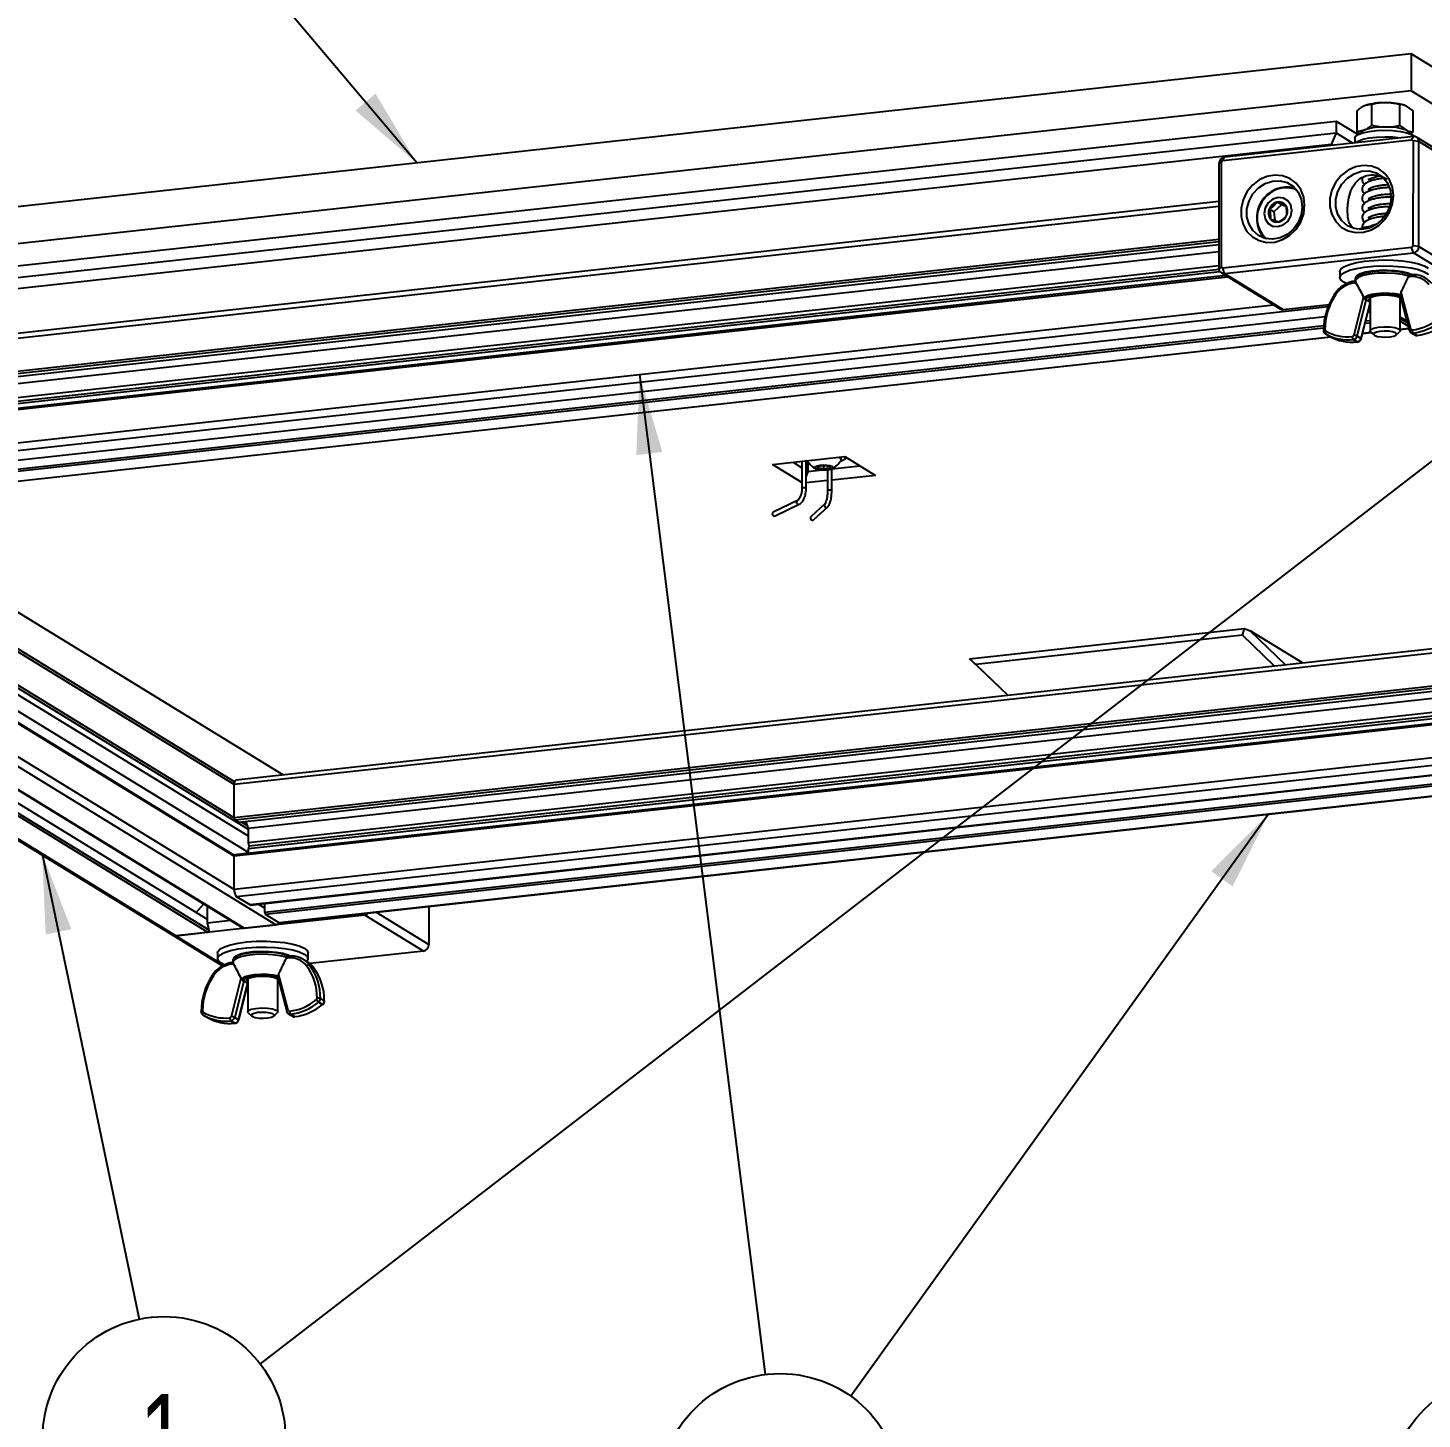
# Model space of a CAD drawing. Header units: millimetres. Extents: x 0 to 279, y -9 to 216.
# Drawn here: x 46.6 to 104.4, y 104.6 to 162.2 of the extents above; entities that cross this region are included whole.
import ezdxf

# ---------------------------------------------------------------- set-up
doc = ezdxf.new("R2010")
doc.units = ezdxf.units.MM
doc.layers.add('TITLE_BLOCK_BORDER', color=7, linetype='Continuous')
doc.styles.add('SLDTEXTSTYLE1', font='TXT', dxfattribs={"width": 0.75})
doc.dimstyles.new('SLDDIMSTYLE0', dxfattribs={"dimtxt": 0.18, "dimasz": 3.302, "dimexe": 0, "dimexo": 0.0625, "dimgap": 0, "dimtad": 0, "dimtih": 1, "dimtoh": 1, "dimdec": 0, "dimrnd": 1e-09, "dimzin": 0, "dimdsep": 46, "dimtxsty": 'Standard', "dimsah": 1, "dimcen": 0.09, "dimadec": 0, "dimazin": 0, "dimtfac": 3.302, "dimtdec": 0, "dimtofl": 0, "dimtmove": 0, "dimatfit": 3, "dimfxl": 1, "dimfrac": 2, "dimtolj": 1, "dimtzin": 0, "dimarcsym": 0})

# ---------------------------------------------------------------- blocks, each defined once
blk = doc.blocks.new('SW_NOTE_68')
at = {"layer": 'TITLE_BLOCK_BORDER', "color": 0}
blk.add_circle((-0.138, -5.029), 5.031, dxfattribs=at)
at = {"layer": 'TITLE_BLOCK_BORDER', "color": 0, "insert": (-0.173, -3.205), "char_height": 3.5, "attachment_point": 2, "style": 'SLDTEXTSTYLE1'}
blk.add_mtext('5', dxfattribs=at)
blk = doc.blocks.new('SW_NOTE_71')
at = {"layer": 'TITLE_BLOCK_BORDER', "color": 0}
blk.add_circle((0.627, -4.991), 5.031, dxfattribs=at)
at = {"layer": 'TITLE_BLOCK_BORDER', "color": 0, "insert": (0.592, -3.168), "char_height": 3.5, "attachment_point": 2, "style": 'SLDTEXTSTYLE1'}
blk.add_mtext('2', dxfattribs=at)
blk = doc.blocks.new('SW_NOTE_72')
at = {"layer": 'TITLE_BLOCK_BORDER', "color": 0}
blk.add_circle((1.027, -4.925), 5.031, dxfattribs=at)
at = {"layer": 'TITLE_BLOCK_BORDER', "color": 0, "insert": (0.992, -3.101), "char_height": 3.5, "attachment_point": 2, "style": 'SLDTEXTSTYLE1'}
blk.add_mtext('1', dxfattribs=at)

msp = doc.modelspace()

# ---------------------------------------------------------------- linework, layer by layer
at = {"color": 7, "linetype": 'Continuous', "lineweight": 25}
for p, q in [((103.93, 161.16), (21.522, 152.109)), ((103.93, 161.16), (103.929, 159.627)), ((113.95, 155.015), (103.93, 161.16)), ((103.929, 159.627), (21.521, 150.576)), ((113.949, 153.482), (103.929, 159.627)), ((102.305, 159.065), (102.003, 159.007)), ((102.305, 158.199), (102.305, 159.065)), ((103.459, 158.19), (103.46, 159.057)), ((104.01, 158.793), (103.735, 158.994)), ((27.163, 150.278), (100.824, 158.369)), ((100.824, 158.369), (100.823, 157.886)), ((100.824, 158.369), (101.737, 157.809)), ((101.701, 157.943), (101.701, 158.81)), ((104.009, 157.926), (104.01, 158.793)), ((27.163, 149.795), (100.823, 157.886)), ((100.823, 157.886), (100.624, 157.397)), ((100.823, 157.886), (101.519, 157.46)), ((101.701, 157.943), (102.003, 158.001)), ((101.806, 157.854), (101.701, 157.943)), ((103.459, 158.19), (103.734, 157.989)), ((104.009, 157.926), (103.883, 157.843)), ((100.624, 157.397), (27.654, 149.382)), ((96.125, 156.739), (103.951, 157.599)), ((104.024, 157.735), (96.198, 156.875)), ((100.673, 157.367), (100.624, 157.397)), ((101.605, 157.664), (101.605, 157.469)), ((103.951, 157.599), (104.024, 157.735)), ((104.009, 157.545), (104.008, 153.199)), ((104.254, 157.519), (104.009, 157.545)), ((106.588, 156.214), (104.155, 157.707)), ((104.253, 153.173), (104.254, 157.519)), ((106.688, 156.026), (104.254, 157.519)), ((95.968, 156.609), (95.967, 152.263)), ((96.067, 156.672), (95.968, 156.609)), ((96.066, 152.327), (96.067, 156.672)), ((96.125, 156.739), (96.198, 156.875)), ((99.192, 155.511), (99.067, 155.563)), ((102.229, 155.587), (102.229, 155.485)), ((102.23, 155.982), (102.23, 155.876)), ((95.967, 155.03), (31.799, 147.982)), ((98.553, 154.893), (98.236, 154.605)), ((98.553, 154.893), (98.365, 155.008)), ((98.748, 154.829), (98.553, 154.893)), ((102.229, 155.193), (102.229, 155.088)), ((98.236, 154.605), (98.048, 154.721)), ((98.236, 154.605), (98.279, 154.245)), ((102.229, 154.799), (102.229, 154.696)), ((102.229, 154.405), (102.229, 154.3)), ((31.866, 146.219), (95.967, 153.259)), ((103.95, 153.133), (96.124, 152.273)), ((104.023, 152.907), (103.95, 153.133)), ((104.253, 153.173), (104.008, 153.199)), ((104.253, 153.173), (106.687, 151.681)), ((31.866, 145.922), (95.967, 152.963)), ((96.197, 152.047), (104.023, 152.907)), ((106.457, 151.414), (104.023, 152.907)), ((31.866, 145.338), (95.967, 152.378)), ((31.866, 145.191), (95.969, 152.232)), ((31.866, 145.087), (96.006, 152.132)), ((96.247, 151.964), (31.866, 144.893)), ((96.066, 152.327), (95.967, 152.263)), ((96.066, 152.075), (98.5, 150.583)), ((96.197, 152.047), (96.124, 152.273)), ((96.197, 152.047), (98.63, 150.555)), ((100.979, 152.126), (100.979, 151.885)), ((103.912, 151.996), (103.885, 151.993)), ((103.96, 152.006), (103.973, 151.998)), ((101.581, 151.665), (101.645, 151.672)), ((101.608, 151.827), (101.616, 151.743)), ((101.616, 151.744), (101.61, 151.744)), ((101.645, 151.672), (101.63, 151.702)), ((101.683, 151.955), (101.64, 151.908)), ((103.838, 151.945), (103.818, 151.911)), ((103.883, 151.918), (103.818, 151.911)), ((101.953, 151.093), (101.556, 149.496)), ((101.689, 149.455), (102.064, 150.962)), ((102.227, 150.862), (101.852, 149.356)), ((101.86, 149.346), (102.228, 150.825)), ((102.227, 150.862), (102.064, 150.962)), ((102.234, 151.06), (102.228, 151.038)), ((102.228, 151.038), (102.228, 149.685)), ((103.472, 151.127), (103.846, 149.703)), ((103.478, 149.685), (103.478, 151.038)), ((103.516, 150.957), (103.478, 150.924)), ((103.51, 151.264), (103.906, 149.754)), ((28.854, 142.415), (100.367, 150.27)), ((98.63, 150.555), (100.528, 150.763)), ((102.139, 150.464), (102.228, 150.474)), ((103.478, 150.193), (103.763, 150.018)), ((103.478, 150.078), (103.799, 149.881)), ((103.478, 149.737), (103.827, 149.775)), ((30.073, 141.674), (100.603, 149.421)), ((100.535, 149.46), (100.372, 149.559)), ((101.698, 149.214), (101.535, 149.314)), ((101.852, 149.356), (101.689, 149.455)), ((101.915, 149.565), (102.289, 149.606)), ((102.251, 149.641), (102.396, 149.507)), ((103.31, 149.507), (103.455, 149.641)), ((103.918, 149.605), (104.08, 149.506)), ((103.922, 149.603), (103.918, 149.605)), ((104.171, 149.486), (104.008, 149.586)), ((104.08, 149.506), (104.083, 149.504)), ((77.468, 144.133), (80.461, 144.461)), ((80.461, 144.461), (81.729, 143.684)), ((80.474, 144.403), (80.474, 144.453)), ((78.685, 143.387), (77.468, 144.133)), ((78.315, 144.226), (78.685, 143.999)), ((78.685, 144.266), (78.684, 143.163)), ((78.859, 143.163), (78.86, 144.282)), ((78.86, 143.891), (78.935, 143.845)), ((78.936, 144.245), (78.935, 143.845)), ((78.935, 143.845), (79.523, 143.909)), ((79.582, 144.08), (79.582, 143.93)), ((79.747, 143.915), (79.746, 143.051)), ((79.84, 144.046), (79.84, 143.964)), ((79.921, 143.051), (79.922, 143.955)), ((79.922, 143.953), (81.082, 144.081)), ((80.311, 144.343), (80.311, 144.403)), ((78.935, 143.845), (78.86, 143.658)), ((79.746, 143.466), (78.86, 143.369)), ((81.729, 143.684), (79.921, 143.485)), ((56.881, 125.057), (27.962, 142.792)), ((79.746, 143.051), (79.746, 143.05)), ((26.629, 142.646), (55.53, 124.921)), ((55.569, 124.913), (26.65, 142.648)), ((55.176, 130.983), (36.579, 142.389)), ((38.68, 142.62), (57.188, 131.269)), ((78.497, 142.644), (77.494, 142.16)), ((77.57, 142.003), (78.573, 142.487)), ((79.639, 142.507), (79.063, 141.978)), ((79.181, 141.85), (79.757, 142.378)), ((54.052, 125.277), (26.872, 141.946)), ((55.165, 127.931), (32.349, 141.924)), ((55.676, 128.088), (32.999, 141.995)), ((55.746, 128.725), (33.94, 142.099)), ((26.024, 140.933), (52.607, 124.63)), ((122.617, 138.456), (55.232, 131.054)), ((124.959, 136.942), (55.356, 129.297)), ((85.634, 136.087), (97.027, 137.339)), ((96.94, 137.056), (85.891, 135.842)), ((96.94, 137.056), (97.027, 137.339)), ((98.272, 135.782), (96.94, 137.056)), ((97.027, 137.339), (97.265, 137.235)), ((99.428, 135.909), (97.265, 137.235)), ((97.265, 137.235), (98.731, 135.832)), ((124.959, 136.646), (55.747, 129.043)), ((124.959, 136.061), (55.746, 128.459)), ((124.959, 135.811), (55.746, 128.208)), ((124.959, 135.915), (55.776, 128.316)), ((85.755, 135.971), (85.634, 136.087)), ((85.891, 135.842), (85.634, 136.087)), ((87.221, 134.568), (85.755, 135.971)), ((85.891, 135.842), (87.223, 134.568)), ((124.959, 135.617), (55.182, 127.953)), ((55.822, 125.876), (124.958, 133.469)), ((57.041, 125.135), (124.958, 132.595)), ((55.161, 129.489), (55.162, 130.865)), ((55.356, 129.297), (55.191, 129.399)), ((55.747, 129.043), (55.654, 129.33)), ((55.746, 128.459), (55.747, 129.043)), ((55.776, 128.316), (55.746, 128.459)), ((55.746, 128.208), (55.776, 128.316)), ((55.161, 126.52), (55.161, 127.896)), ((55.676, 128.107), (55.746, 128.115)), ((55.676, 128.007), (55.676, 128.107)), ((55.746, 128.015), (55.746, 128.208)), ((55.814, 125.878), (55.258, 126.219)), ((53.582, 125.565), (53.893, 125.925)), ((54.052, 125.137), (54.053, 125.827)), ((60.564, 125.461), (55.488, 124.904)), ((56.429, 125.573), (56.429, 125.942)), ((57.014, 125.142), (56.458, 125.483)), ((62.998, 123.969), (60.564, 125.461)), ((63.228, 125.814), (63.228, 124.236)), ((54.052, 125.137), (55.007, 125.242)), ((54.13, 124.755), (54.052, 125.137)), ((55.488, 124.904), (54.13, 124.755)), ((55.479, 124.953), (55.488, 124.904)), ((55.488, 124.947), (55.488, 124.904)), ((55.569, 124.913), (56.881, 125.057)), ((52.607, 124.63), (54.675, 123.362)), ((54.13, 124.755), (52.738, 124.602)), ((52.738, 124.602), (54.05, 124.746)), ((54.466, 123.891), (54.466, 123.649)), ((55.17, 123.72), (55.127, 123.672)), ((57.325, 123.709), (57.305, 123.675)), ((57.305, 123.675), (57.37, 123.682)), ((57.399, 123.761), (57.372, 123.758)), ((58.216, 123.648), (58.216, 123.89)), ((62.998, 123.969), (58.287, 123.452)), ((55.132, 123.437), (55.068, 123.429)), ((55.096, 123.591), (55.103, 123.507)), ((55.103, 123.509), (55.097, 123.508)), ((55.132, 123.437), (55.117, 123.467)), ((58.182, 123.526), (58.02, 123.626)), ((58.273, 123.397), (58.436, 123.297)), ((55.043, 121.261), (55.44, 122.857)), ((55.551, 122.727), (55.177, 121.22)), ((55.339, 121.12), (55.714, 122.627)), ((55.348, 121.111), (55.715, 122.59)), ((55.551, 122.727), (55.714, 122.627)), ((55.721, 122.824), (55.715, 122.803)), ((55.715, 122.803), (55.715, 121.45)), ((56.959, 122.891), (57.333, 121.467)), ((56.962, 122.823), (56.98, 122.81)), ((56.965, 121.449), (56.965, 122.803)), ((57.393, 121.519), (56.997, 123.028)), ((58.729, 121.998), (58.891, 121.898)), ((55.738, 121.406), (55.883, 121.271)), ((56.798, 121.271), (56.942, 121.406)), ((57.405, 121.37), (57.567, 121.27)), ((57.405, 121.37), (57.408, 121.368)), ((57.495, 121.35), (57.658, 121.251)), ((58.658, 121.851), (58.821, 121.751)), ((53.859, 121.324), (54.022, 121.224)), ((55.022, 121.079), (55.185, 120.979)), ((55.177, 121.22), (55.339, 121.12)), ((57.571, 121.268), (57.567, 121.27))]:
    msp.add_line(p, q, dxfattribs=at)
at = {"color": 8, "linetype": 'Continuous', "lineweight": 25}
for p, q in [((31.867, 147.808), (95.967, 154.849)), ((31.866, 146.432), (95.967, 153.473)), ((31.866, 146.338), (95.967, 153.379)), ((31.866, 144.839), (96.322, 151.918)), ((103.478, 150.859), (103.537, 150.88)), ((28.29, 142.758), (100.497, 150.689)), ((28.846, 142.417), (100.368, 150.273)), ((31.866, 143.463), (98.225, 150.751)), ((102.139, 150.467), (102.228, 150.477)), ((103.747, 150.08), (103.478, 150.245)), ((29.46, 142.112), (100.31, 149.895)), ((29.49, 142.022), (100.304, 149.8)), ((102.02, 149.989), (102.228, 150.012)), ((102.044, 150.085), (102.228, 150.105)), ((103.478, 149.747), (103.824, 149.785)), ((30.045, 141.681), (100.587, 149.429)), ((101.918, 149.576), (102.279, 149.615)), ((55.747, 129.008), (34.331, 142.142)), ((55.161, 129.489), (34.5, 142.16)), ((55.162, 130.865), (36.404, 142.369)), ((55.161, 126.52), (30.393, 141.709)), ((55.161, 127.896), (32.297, 141.918)), ((54.05, 124.746), (26.888, 141.404)), ((54.115, 124.828), (26.922, 141.505)), ((52.738, 124.602), (26.08, 140.95)), ((122.867, 138.302), (55.162, 130.865)), ((124.77, 137.135), (55.161, 129.489)), ((124.899, 137.056), (55.191, 129.399)), ((124.959, 135.563), (55.161, 127.896)), ((124.958, 134.186), (55.161, 126.52)), ((124.958, 133.874), (55.258, 126.219)), ((124.958, 133.472), (55.814, 125.878)), ((124.958, 133.101), (56.429, 125.573)), ((124.958, 133.007), (56.458, 125.483)), ((124.958, 132.605), (57.014, 125.142)), ((55.711, 129.152), (55.457, 129.308)), ((56.429, 125.742), (56.152, 125.912)), ((61.045, 125.575), (63.228, 124.236)), ((52.738, 124.602), (54.72, 123.386)), ((56.965, 122.623), (57.024, 122.645))]:
    msp.add_line(p, q, dxfattribs=at)
at = {"color": 7, "linetype": 'Continuous', "lineweight": 25, "flags": 128}
for points in [[(101.605, 157.664), (101.627, 157.725), (101.736, 157.809), (101.928, 157.882), (102.188, 157.939), (102.498, 157.975), (102.835, 157.988), (103.173, 157.978), (103.487, 157.944), (103.755, 157.889), (103.955, 157.818)], [(101.855, 157.864), (101.855, 157.872), (101.868, 157.906), (101.897, 157.939), (101.942, 157.971), (102.003, 158.001)], [(103.955, 157.818), (104.075, 157.735), (104.075, 157.735)], [(101.638, 157.473), (101.736, 157.543), (101.928, 157.616), (102.188, 157.673), (102.498, 157.71), (102.835, 157.723), (103.173, 157.712), (103.487, 157.678), (103.496, 157.677)], [(99.519, 154.879), (99.478, 155.22), (99.356, 155.53), (99.161, 155.79), (98.905, 155.984), (98.605, 156.099), (98.279, 156.128), (97.948, 156.07), (97.633, 155.928), (97.352, 155.71), (97.125, 155.432), (96.965, 155.109), (96.883, 154.763), (96.883, 154.415), (96.965, 154.087), (97.125, 153.8), (97.352, 153.571), (97.632, 153.416), (97.948, 153.343), (98.279, 153.357), (98.605, 153.458), (98.905, 153.639), (99.16, 153.889), (99.356, 154.192), (99.478, 154.529), (99.519, 154.879)], [(103.202, 155.283), (103.161, 155.624), (103.039, 155.934), (102.844, 156.194), (102.588, 156.388), (102.288, 156.503), (101.962, 156.533), (101.631, 156.474), (101.316, 156.332), (101.035, 156.115), (100.808, 155.836), (100.648, 155.514), (100.566, 155.168), (100.566, 154.82), (100.648, 154.492), (100.808, 154.205), (101.035, 153.976), (101.315, 153.82), (101.631, 153.747), (101.962, 153.762), (102.288, 153.863), (102.588, 154.044), (102.843, 154.294), (103.039, 154.597), (103.161, 154.934), (103.202, 155.283)], [(103.103, 155.22), (103.06, 154.889), (102.935, 154.574), (102.737, 154.297), (102.481, 154.08), (102.186, 153.937), (101.873, 153.88), (101.566, 153.913), (101.288, 154.034), (101.059, 154.233), (100.896, 154.496), (100.812, 154.804), (100.812, 155.132), (100.896, 155.458), (101.059, 155.757), (101.289, 156.006), (101.567, 156.188), (101.874, 156.289), (102.186, 156.301), (102.482, 156.223), (102.738, 156.062), (102.936, 155.828), (103.06, 155.541), (103.103, 155.22)], [(99.42, 154.815), (99.377, 154.485), (99.252, 154.17), (99.054, 153.893), (98.798, 153.675), (98.503, 153.533), (98.19, 153.476), (97.883, 153.509), (97.605, 153.63), (97.376, 153.829), (97.213, 154.092), (97.129, 154.399), (97.129, 154.728), (97.213, 155.054), (97.376, 155.352), (97.606, 155.602), (97.884, 155.784), (98.191, 155.884), (98.503, 155.896), (98.799, 155.819), (99.055, 155.657), (99.253, 155.424), (99.377, 155.136), (99.42, 154.815)], [(98.638, 155.18), (98.418, 155.203), (98.198, 155.134), (98.011, 154.983), (97.885, 154.775), (97.84, 154.539), (97.882, 154.312), (98.006, 154.129), (98.192, 154.018), (98.412, 153.995), (98.633, 154.064), (98.82, 154.214), (98.946, 154.423), (98.991, 154.659), (98.948, 154.886), (98.824, 155.068), (98.638, 155.18)], [(100.979, 152.126), (100.979, 152.135), (101.03, 152.239), (101.166, 152.338), (101.381, 152.428), (101.665, 152.503), (102.005, 152.56), (102.384, 152.597), (102.785, 152.612), (103.19, 152.605), (103.578, 152.575), (103.933, 152.524), (104.237, 152.454), (104.477, 152.369), (104.641, 152.273)], [(101.269, 151.624), (101.138, 151.688), (101.016, 151.788), (100.979, 151.893), (101.03, 151.998), (101.166, 152.097), (101.381, 152.186), (101.665, 152.261), (102.005, 152.319), (102.384, 152.356), (102.785, 152.371), (103.19, 152.363), (103.578, 152.333), (103.933, 152.282), (104.237, 152.213), (104.477, 152.128), (104.641, 152.031), (104.641, 152.031)], [(103.934, 151.995), (103.923, 152), (103.712, 152.068), (103.436, 152.12), (103.118, 152.15), (102.78, 152.157), (102.447, 152.14), (102.145, 152.1), (101.895, 152.041), (101.716, 151.966), (101.621, 151.881), (101.608, 151.827)], [(103.838, 151.945), (103.579, 152.011), (103.258, 152.054), (102.902, 152.071), (102.542, 152.061), (102.209, 152.025), (101.931, 151.965), (101.732, 151.886), (101.628, 151.796), (101.63, 151.702)], [(101.683, 151.955), (101.699, 151.972), (101.832, 152.049), (102.041, 152.115), (102.31, 152.163), (102.62, 152.191), (102.946, 152.196), (103.266, 152.177), (103.555, 152.138), (103.793, 152.079), (103.96, 152.006)], [(103.912, 151.996), (103.915, 151.996), (103.923, 151.994)], [(100.795, 151.163), (100.78, 151.173), (100.768, 151.181), (100.759, 151.188), (100.752, 151.192), (100.749, 151.195), (100.748, 151.195), (100.752, 151.194), (100.758, 151.19)], [(101.995, 151.013), (102.022, 151.08), (102.125, 151.143), (102.296, 151.194), (102.518, 151.229), (102.771, 151.246), (103.032, 151.242), (103.276, 151.218), (103.482, 151.176)], [(103.474, 151.122), (103.282, 151.166), (103.046, 151.192), (102.79, 151.198), (102.54, 151.182), (102.323, 151.147), (102.16, 151.095), (102.068, 151.033), (102.056, 150.966)], [(102.232, 150.922), (102.179, 150.985), (102.217, 151.048), (102.341, 151.104), (102.534, 151.145), (102.77, 151.164), (103.018, 151.16), (103.243, 151.133), (103.416, 151.087), (103.493, 151.046)], [(103.478, 151.038), (103.478, 151.039), (103.473, 151.059)], [(100.294, 149.701), (100.294, 149.701), (100.294, 149.7)], [(100.385, 149.673), (100.376, 149.656), (100.368, 149.637), (100.362, 149.62), (100.359, 149.603), (100.359, 149.588), (100.361, 149.576), (100.365, 149.566), (100.372, 149.559)], [(102.251, 149.641), (102.23, 149.673), (102.259, 149.736), (102.379, 149.791), (102.571, 149.83), (102.806, 149.847), (103.048, 149.839), (103.261, 149.808)], [(103.163, 149.634), (103.001, 149.657), (102.817, 149.663), (102.639, 149.65), (102.493, 149.621), (102.402, 149.579), (102.379, 149.531), (102.429, 149.485), (102.543, 149.447), (102.705, 149.423), (102.889, 149.417), (103.067, 149.43), (103.213, 149.46), (103.304, 149.501), (103.327, 149.549), (103.277, 149.596), (103.163, 149.634)], [(103.261, 149.808), (103.411, 149.758), (103.476, 149.697), (103.455, 149.641)], [(101.698, 149.214), (101.706, 149.212), (101.709, 149.212)], [(104.171, 149.486), (104.179, 149.483), (104.182, 149.483)], [(80.446, 144.46), (80.472, 144.419), (80.444, 144.344), (80.325, 144.276), (80.27, 144.257)], [(78.936, 144.255), (78.86, 144.281), (78.852, 144.285)], [(79.767, 143.918), (79.883, 143.941), (79.955, 143.974), (79.973, 144.012), (79.934, 144.048), (79.844, 144.078), (79.716, 144.097), (79.571, 144.102), (79.43, 144.092), (79.315, 144.068), (79.243, 144.035), (79.225, 143.998), (79.264, 143.961), (79.354, 143.931), (79.481, 143.912), (79.626, 143.908), (79.767, 143.918)], [(79.357, 144.046), (79.339, 144.037), (79.325, 144.028), (79.315, 144.019), (79.31, 144.009), (79.311, 143.999), (79.316, 143.99), (79.326, 143.98), (79.341, 143.971)], [(79.84, 143.964), (79.859, 143.972), (79.873, 143.981), (79.882, 143.991), (79.887, 144), (79.887, 144.01), (79.881, 144.02), (79.871, 144.029), (79.856, 144.038)], [(80.305, 144.319), (80.311, 144.344), (80.262, 144.411), (80.218, 144.435)], [(80.311, 144.403), (80.311, 144.404), (80.294, 144.443)], [(79.635, 142.504), (79.638, 142.507), (79.639, 142.507)], [(55.162, 130.865), (55.164, 130.911), (55.169, 130.953), (55.178, 130.989), (55.19, 131.019), (55.205, 131.04), (55.222, 131.052), (55.232, 131.054)], [(55.161, 127.896), (55.162, 127.91), (55.163, 127.922), (55.166, 127.933), (55.17, 127.942), (55.174, 127.948), (55.179, 127.952), (55.182, 127.953)], [(55.822, 125.876), (55.82, 125.876), (55.814, 125.878)], [(57.041, 125.135), (57.033, 125.135), (57.014, 125.142)], [(54.466, 123.891), (54.481, 123.952), (54.575, 124.054), (54.751, 124.149), (55.002, 124.232), (55.316, 124.298), (55.678, 124.346), (56.07, 124.372), (56.475, 124.376), (56.874, 124.357), (57.248, 124.316), (57.58, 124.255), (57.853, 124.178), (58.056, 124.086), (58.179, 123.986), (58.216, 123.89)], [(54.553, 123.502), (54.473, 123.605), (54.481, 123.71), (54.575, 123.813), (54.751, 123.908), (55.002, 123.99), (55.316, 124.057), (55.678, 124.105), (56.07, 124.131), (56.475, 124.135), (56.874, 124.116), (57.248, 124.075), (57.58, 124.014), (57.853, 123.936), (58.056, 123.845), (58.179, 123.745), (58.215, 123.64), (58.166, 123.537)], [(57.422, 123.759), (57.314, 123.8), (57.068, 123.861), (56.768, 123.902), (56.437, 123.921), (56.098, 123.916), (55.778, 123.887), (55.499, 123.837), (55.282, 123.769), (55.144, 123.689), (55.095, 123.602), (55.096, 123.591)], [(57.325, 123.709), (57.066, 123.775), (56.745, 123.818), (56.389, 123.836), (56.03, 123.826), (55.696, 123.789), (55.418, 123.729), (55.219, 123.651), (55.115, 123.561), (55.117, 123.467)], [(55.17, 123.72), (55.243, 123.776), (55.415, 123.848), (55.656, 123.906), (55.948, 123.944), (56.269, 123.96), (56.596, 123.954), (56.903, 123.925), (57.169, 123.875), (57.373, 123.808), (57.46, 123.762)], [(57.41, 123.758), (57.402, 123.761), (57.399, 123.761)], [(54.739, 123.396), (54.717, 123.405), (54.553, 123.502)], [(54.245, 122.954), (54.239, 122.958), (54.236, 122.96), (54.236, 122.959), (54.239, 122.957), (54.246, 122.952), (54.255, 122.946), (54.267, 122.937), (54.282, 122.928)], [(55.482, 122.777), (55.509, 122.845), (55.612, 122.907), (55.783, 122.958), (56.005, 122.994), (56.258, 123.011), (56.519, 123.007), (56.763, 122.983), (56.969, 122.94)], [(56.961, 122.886), (56.769, 122.931), (56.533, 122.957), (56.277, 122.962), (56.027, 122.947), (55.81, 122.911), (55.647, 122.86), (55.555, 122.797), (55.543, 122.731)], [(55.715, 122.688), (55.681, 122.717), (55.673, 122.781), (55.756, 122.842), (55.917, 122.891), (56.136, 122.922), (56.382, 122.929), (56.622, 122.914), (56.825, 122.876), (56.962, 122.823)], [(56.965, 122.803), (56.965, 122.804), (56.96, 122.824)], [(57.004, 122.722), (56.977, 122.696), (56.965, 122.688)], [(53.859, 121.324), (53.852, 121.33), (53.848, 121.34), (53.846, 121.353), (53.846, 121.368), (53.849, 121.384), (53.855, 121.402), (53.863, 121.42), (53.872, 121.438)], [(55.738, 121.406), (55.717, 121.437), (55.746, 121.5), (55.866, 121.555), (56.058, 121.594), (56.293, 121.611), (56.535, 121.604), (56.748, 121.572), (56.898, 121.522), (56.963, 121.461), (56.942, 121.406)], [(56.03, 121.211), (56.192, 121.187), (56.376, 121.182), (56.554, 121.194), (56.7, 121.224), (56.791, 121.266), (56.814, 121.314), (56.764, 121.36), (56.65, 121.398), (56.488, 121.422), (56.304, 121.428), (56.126, 121.415), (55.98, 121.385), (55.889, 121.343), (55.866, 121.295), (55.916, 121.249), (56.03, 121.211)], [(58.833, 121.748), (58.832, 121.748), (58.828, 121.748), (58.821, 121.751)], [(58.9, 121.887), (58.9, 121.888), (58.897, 121.893), (58.891, 121.898)], [(55.196, 120.976), (55.193, 120.976), (55.185, 120.979)], [(57.669, 121.248), (57.666, 121.248), (57.658, 121.251)]]:
    msp.add_lwpolyline(points, dxfattribs=at)
at = {"color": 8, "linetype": 'Continuous', "lineweight": 25, "flags": 128}
for points in [[(103.883, 151.918), (103.883, 151.937), (103.886, 151.954), (103.889, 151.97), (103.894, 151.982), (103.901, 151.99), (103.908, 151.995), (103.912, 151.996)], [(101.581, 151.665), (101.581, 151.684), (101.584, 151.702), (101.588, 151.717), (101.593, 151.729), (101.599, 151.738), (101.606, 151.743), (101.61, 151.744)], [(100.357, 149.726), (100.339, 149.723), (100.324, 149.72), (100.311, 149.716), (100.301, 149.711), (100.295, 149.706), (100.294, 149.701)], [(103.906, 149.754), (103.889, 149.747), (103.874, 149.738), (103.861, 149.73), (103.852, 149.721), (103.847, 149.713), (103.845, 149.705), (103.846, 149.703)], [(101.852, 149.356), (101.858, 149.351), (101.861, 149.347), (101.86, 149.346)], [(78.684, 143.162), (78.685, 143.165), (78.695, 143.173)], [(78.695, 143.173), (78.717, 143.18), (78.747, 143.184), (78.781, 143.185), (78.813, 143.183), (78.84, 143.177), (78.856, 143.169), (78.859, 143.163)], [(79.921, 143.051), (79.921, 143.053), (79.91, 143.062), (79.888, 143.069), (79.858, 143.073), (79.824, 143.073), (79.791, 143.071), (79.765, 143.065), (79.75, 143.057), (79.746, 143.051)], [(57.399, 123.761), (57.395, 123.76), (57.388, 123.755), (57.382, 123.746), (57.376, 123.734), (57.373, 123.719), (57.37, 123.701), (57.37, 123.682)], [(55.097, 123.508), (55.093, 123.507), (55.086, 123.502), (55.08, 123.493), (55.075, 123.481), (55.071, 123.466), (55.069, 123.449), (55.068, 123.429)], [(53.781, 121.466), (53.783, 121.471), (53.788, 121.476), (53.798, 121.48), (53.811, 121.485), (53.826, 121.488), (53.844, 121.49)], [(57.333, 121.467), (57.333, 121.47), (57.334, 121.478), (57.339, 121.486), (57.348, 121.494), (57.361, 121.503), (57.376, 121.511), (57.393, 121.519)], [(55.348, 121.111), (55.348, 121.112), (55.345, 121.116), (55.339, 121.12)]]:
    msp.add_lwpolyline(points, dxfattribs=at)
at = {"color": 7, "linetype": 'Continuous', "lineweight": 25}
for centre, radius, start, end in [((102.781, 156.661), 2.471, 87.64496, 108.34342), ((102.958, 156.871), 2.261, 69.92148, 91.91945), ((102.781, 155.655), 2.471, 87.64496, 108.34342), ((102.958, 155.865), 2.261, 69.92148, 91.91945), ((103.692, 157.826), 0.168, 13.06499, 75.21223), ((103.957, 157.547), 0.052, 357.46331, 96.12951), ((104.047, 157.528), 0.208, 357.46331, 96.12951), ((96.237, 156.609), 0.269, 98.30199, 180.08905), ((96.134, 156.673), 0.0673, 98.30199, 180.08905), ((98.808, 154.358), 1.28, 76.1791, 220.7807), ((98.751, 154.497), 1.112, 73.50084, 133.60788), ((98.87, 154.32), 1.322, 132.04143, 164.91837), ((98.484, 154.558), 0.466, 104.77471, 159.57285), ((98.456, 154.666), 0.354, 38.57228, 104.80575), ((98.396, 154.638), 0.419, 337.48354, 36.41999), ((98.623, 154.34), 1.079, 162.50951, 231.71779), ((98.435, 154.56), 0.419, 157.48354, 216.41999), ((98.375, 154.532), 0.354, 218.57228, 284.80575), ((98.346, 154.64), 0.466, 284.77471, 339.57285), ((102.545, 151.88), 2.146, 94.43135, 111.16304), ((103.94, 153.199), 0.0673, 278.30199, 0.08905), ((103.984, 153.173), 0.269, 278.30199, 0.08905), ((96.174, 152.254), 0.208, 177.46331, 276.12951), ((96.118, 152.325), 0.052, 177.46331, 276.12951), ((104.038, 151.057), 0.943, 37.55583, 97.015), ((101.778, 150.543), 1.208, 97.46936, 147.61879), ((101.724, 150.574), 1.1, 97.46936, 147.61879), ((103.987, 151.065), 0.859, 37.55583, 97.015), ((103.053, 149.672), 2.751, 146.52556, 179.62155), ((102.995, 149.709), 2.638, 146.52556, 179.62155), ((98.606, 150.759), 0.205, 238.79305, 276.75804), ((100.417, 149.724), 0.0601, 178.5035, 237.93418), ((101.287, 151.202), 1.774, 239.46646, 276.72382), ((103.961, 149.768), 0.0566, 193.6045, 276.7927), ((104.135, 149.696), 0.168, 174.77573, 221.08628), ((103.714, 151.827), 2.131, 276.82914, 309.74987), ((103.743, 151.804), 2.234, 276.82914, 309.74987), ((103.905, 151.704), 2.234, 276.82914, 309.74987), ((101.317, 151.161), 1.86, 239.46646, 276.72382), ((101.48, 151.062), 1.86, 239.46646, 276.72382), ((101.484, 149.513), 0.0742, 278.09668, 346.78419), ((101.661, 149.424), 0.168, 174.77573, 221.08628), ((101.509, 149.498), 0.185, 278.09668, 346.78419), ((101.486, 149.03), 0.472, 64.4869, 81.48525), ((101.671, 149.398), 0.185, 278.09668, 346.78419), ((79.599, 144.679), 0.793, 209.3559, 245.83062), ((79.564, 144.548), 0.619, 248.90033, 271.72155), ((79.581, 143.335), 0.746, 87.39704, 107.4761), ((79.616, 144.675), 0.746, 267.39704, 287.4761), ((79.634, 143.461), 0.619, 68.90033, 91.72155), ((79.599, 144.679), 0.793, 294.1417, 332.94958), ((77.528, 142.096), 0.0729, 117.60236, 182.70106), ((77.541, 142.085), 0.0868, 174.97069, 289.2145), ((79.125, 141.917), 0.0876, 135.40222, 309.75148), ((55.282, 129.478), 0.121, 174.77572, 221.0863), ((55.562, 126.483), 0.403, 174.77573, 221.08628), ((56.549, 125.562), 0.121, 174.77572, 221.08629), ((60.533, 125.712), 0.252, 277.06396, 316.66147), ((54.038, 124.826), 0.0807, 278.30914, 352.33733), ((55.562, 124.974), 0.0614, 238.71155, 276.83955), ((56.85, 125.308), 0.253, 277.1287, 316.82657), ((52.713, 124.805), 0.205, 238.71155, 276.83954), ((62.959, 124.235), 0.269, 278.30199, 0.08905), ((57.475, 122.83), 0.859, 37.55583, 97.015), ((57.525, 122.822), 0.943, 37.55583, 97.015), ((55.265, 122.307), 1.208, 97.46936, 147.61879), ((55.211, 122.339), 1.1, 97.46936, 147.61879), ((58.253, 123.27), 0.128, 80.90865, 139.56702), ((56.395, 122.038), 2.198, 359.31575, 36.75602), ((57.694, 122.731), 0.933, 37.32989, 58.42628), ((56.437, 122.025), 2.292, 359.31575, 36.75602), ((56.599, 121.925), 2.292, 359.31575, 36.75602), ((56.54, 121.437), 2.751, 146.52556, 179.62155), ((56.482, 121.473), 2.638, 146.52556, 179.62155), ((57.201, 123.592), 2.131, 276.82914, 309.74987), ((58.516, 122.013), 0.0767, 309.22107, 359.45368), ((58.925, 122.19), 0.431, 213.33759, 231.90303), ((58.633, 121.746), 0.269, 69.18967, 98.78014), ((58.537, 121.999), 0.192, 309.22107, 359.45368), ((53.904, 121.489), 0.0601, 178.5035, 237.93418), ((54.774, 122.966), 1.774, 239.46646, 276.72382), ((57.448, 121.532), 0.0566, 193.6045, 276.7927), ((57.622, 121.461), 0.168, 174.77573, 221.08628), ((57.23, 123.569), 2.234, 276.82914, 309.74987), ((57.392, 123.469), 2.234, 276.82914, 309.74987), ((58.7, 121.9), 0.192, 309.22107, 359.45368), ((54.804, 122.926), 1.86, 239.46646, 276.72382), ((54.967, 122.826), 1.86, 239.46646, 276.72382), ((55.149, 121.189), 0.168, 174.77573, 221.08628), ((54.971, 121.278), 0.0742, 278.09668, 346.78419), ((54.996, 121.262), 0.185, 278.09668, 346.78419), ((54.973, 120.794), 0.472, 64.4869, 81.48525), ((55.159, 121.163), 0.185, 278.09668, 346.78419)]:
    msp.add_arc(centre, radius, start, end, dxfattribs=at)
at = {"color": 8, "linetype": 'Continuous', "lineweight": 25}
for centre, radius, start, end in [((103.992, 149.728), 0.143, 240.72629, 276.74947), ((104.154, 149.628), 0.143, 240.32936, 276.75306), ((78.53, 142.58), 0.0727, 116.33085, 182.74475), ((78.544, 142.569), 0.0868, 174.9719, 289.1999), ((79.702, 142.447), 0.0878, 139.43879, 309.06807), ((57.479, 121.492), 0.143, 240.32936, 276.75306), ((57.641, 121.392), 0.143, 240.72629, 276.74947)]:
    msp.add_arc(centre, radius, start, end, dxfattribs=at)
at = {"color": 7, "linetype": 'Continuous', "lineweight": 25}
for centre in [(101.965, 150.951), (55.452, 122.716)]:
    msp.add_ellipse(centre, major_axis=(0.107, 0.001), ratio=0.253485, start_param=0.386828, end_param=0.559016, dxfattribs=at)
for points, knots in [([(102.003, 159.007), (101.956, 158.984), (101.854, 158.935), (101.755, 158.853), (101.701, 158.81)], [0, 0, 0, 0, 0.461748, 1, 1, 1, 1]), ([(102.883, 159.131), (102.766, 159.126), (102.572, 159.119), (102.382, 159.081), (102.305, 159.065)], [0, 0, 0, 0, 0.598328, 1, 1, 1, 1]), ([(103.46, 159.057), (103.411, 159.068), (103.222, 159.11), (103.027, 159.122), (102.883, 159.131)], [0, 0, 0, 0, 0.254987, 1, 1, 1, 1]), ([(103.735, 158.994), (103.692, 159.012), (103.599, 159.05), (103.509, 159.054), (103.46, 159.057)], [0, 0, 0, 0, 0.461748, 1, 1, 1, 1]), ([(102.003, 158.001), (102.05, 158.024), (102.152, 158.074), (102.252, 158.155), (102.305, 158.199)], [0, 0, 0, 0, 0.461748, 1, 1, 1, 1]), ([(102.305, 158.199), (102.382, 158.182), (102.571, 158.14), (102.766, 158.131), (102.882, 158.125)], [0, 0, 0, 0, 0.401672, 1, 1, 1, 1]), ([(102.882, 158.125), (103.027, 158.131), (103.222, 158.14), (103.411, 158.18), (103.459, 158.19)], [0, 0, 0, 0, 0.745013, 1, 1, 1, 1]), ([(103.734, 157.989), (103.777, 157.971), (103.87, 157.933), (103.96, 157.929), (104.009, 157.926)], [0, 0, 0, 0, 0.461748, 1, 1, 1, 1]), ([(101.495, 153.941), (101.441, 154.02), (101.349, 154.158), (101.303, 154.437), (101.294, 154.718), (101.317, 155.043), (101.392, 155.397), (101.552, 155.741), (101.796, 155.996), (102.104, 156.136), (102.433, 156.151), (102.723, 156.081), (102.875, 155.982), (102.934, 155.944)], [0, 0, 0, 0, 0.118719, 0.205165, 0.277222, 0.349243, 0.455505, 0.566348, 0.674994, 0.766513, 0.85826, 0.945569, 1, 1, 1, 1]), ([(101.922, 156.033), (101.912, 156.005), (101.893, 155.945), (101.918, 155.855), (101.953, 155.788), (101.995, 155.761), (102.008, 155.753)], [0, 0, 0, 0, 0.269845, 0.575113, 0.87215, 1, 1, 1, 1]), ([(102.174, 155.949), (102.174, 155.947), (102.174, 155.945), (102.218, 155.978), (102.299, 156.017), (102.431, 156.059), (102.566, 156.089), (102.632, 156.098), (102.65, 156.1)], [0, 0, 0, 0, 0.168403, 0.321442, 0.471213, 0.764519, 0.937098, 1, 1, 1, 1]), ([(102.843, 155.998), (102.785, 155.992), (102.662, 155.982), (102.48, 155.951), (102.306, 155.908), (102.153, 155.852), (102.032, 155.784), (101.948, 155.704), (101.9, 155.607), (101.902, 155.504), (101.934, 155.418), (101.986, 155.38), (102.01, 155.362)], [0, 0, 0, 0, 0.0976149, 0.2076182, 0.3186424, 0.4313296, 0.5447284, 0.6502507, 0.7464642, 0.836026, 0.9235474, 1, 1, 1, 1]), ([(103.024, 155.612), (103, 155.612), (102.915, 155.611), (102.76, 155.598), (102.569, 155.573), (102.387, 155.536), (102.222, 155.486), (102.085, 155.424), (101.983, 155.349), (101.917, 155.262), (101.895, 155.157), (101.917, 155.049), (101.976, 154.997), (102.01, 154.967)], [0, 0, 0, 0, 0.036818, 0.134531, 0.233987, 0.334137, 0.43551, 0.538735, 0.638402, 0.729718, 0.81291, 0.893239, 1, 1, 1, 1]), ([(102.215, 155.924), (102.206, 155.928), (102.174, 155.945), (102.168, 155.961), (102.169, 155.955), (102.169, 155.955)], [0, 0, 0, 0, 0.268895, 0.936032, 1, 1, 1, 1]), ([(102.17, 155.548), (102.17, 155.547), (102.17, 155.547), (102.193, 155.568), (102.242, 155.596), (102.314, 155.627), (102.406, 155.657), (102.524, 155.686), (102.672, 155.712), (102.824, 155.731), (102.921, 155.735), (102.959, 155.736)], [0, 0, 0, 0, 0.065519, 0.175749, 0.286621, 0.394622, 0.499807, 0.616264, 0.750205, 0.901503, 1, 1, 1, 1]), ([(102.229, 155.52), (102.228, 155.52), (102.193, 155.535), (102.173, 155.562), (102.173, 155.555), (102.173, 155.553)], [0, 0, 0, 0, 0.037319, 0.68681, 1, 1, 1, 1]), ([(98.365, 155.008), (98.33, 154.961), (98.269, 154.88), (98.149, 154.782), (98.079, 154.74), (98.048, 154.721)], [0, 0, 0, 0, 0.439117, 0.751367, 1, 1, 1, 1]), ([(98.733, 154.887), (98.719, 154.89), (98.674, 154.902), (98.58, 154.93), (98.462, 154.972), (98.391, 154.999), (98.365, 155.008)], [0, 0, 0, 0, 0.156025, 0.493707, 0.819058, 1, 1, 1, 1]), ([(98.783, 154.477), (98.786, 154.53), (98.791, 154.62), (98.765, 154.77), (98.743, 154.851), (98.733, 154.887)], [0, 0, 0, 0, 0.439117, 0.751367, 1, 1, 1, 1]), ([(103.101, 155.216), (103.02, 155.216), (102.875, 155.216), (102.659, 155.193), (102.472, 155.161), (102.298, 155.117), (102.146, 155.061), (102.027, 154.992), (101.944, 154.912), (101.899, 154.815), (101.9, 154.681), (101.964, 154.613), (102.004, 154.569)], [0, 0, 0, 0, 0.12375, 0.218939, 0.314632, 0.411252, 0.509365, 0.607879, 0.699329, 0.782652, 0.86045, 1, 1, 1, 1]), ([(102.277, 154.711), (102.261, 154.717), (102.208, 154.738), (102.167, 154.775), (102.17, 154.77), (102.164, 154.752), (102.189, 154.777), (102.251, 154.814), (102.361, 154.857), (102.511, 154.895), (102.656, 154.922), (102.831, 154.943), (102.971, 154.953), (103.042, 154.952), (103.052, 154.952)], [0, 0, 0, 0, 0.0442451, 0.1450616, 0.2584248, 0.3556779, 0.4246232, 0.4944727, 0.6280343, 0.7002359, 0.783449, 0.8776027, 0.9824873, 1, 1, 1, 1]), ([(102.168, 155.152), (102.168, 155.152), (102.168, 155.148), (102.176, 155.161), (102.212, 155.186), (102.272, 155.216), (102.352, 155.247), (102.456, 155.276), (102.587, 155.305), (102.749, 155.329), (102.915, 155.344), (103.019, 155.345), (103.062, 155.345)], [0, 0, 0, 0, 0.007442, 0.105424, 0.207798, 0.308314, 0.406021, 0.505005, 0.619085, 0.749172, 0.895072, 1, 1, 1, 1]), ([(102.229, 155.128), (102.216, 155.134), (102.174, 155.157), (102.173, 155.161), (102.173, 155.163)], [0, 0, 0, 0, 0.310204, 1, 1, 1, 1]), ([(98.048, 154.721), (98.065, 154.656), (98.094, 154.545), (98.104, 154.404), (98.1, 154.34), (98.098, 154.311)], [0, 0, 0, 0, 0.439117, 0.751367, 1, 1, 1, 1]), ([(98.098, 154.311), (98.123, 154.302), (98.194, 154.275), (98.312, 154.233), (98.406, 154.205), (98.451, 154.193), (98.465, 154.19)], [0, 0, 0, 0, 0.180942, 0.506293, 0.843975, 1, 1, 1, 1]), ([(98.465, 154.19), (98.521, 154.225), (98.616, 154.285), (98.721, 154.392), (98.764, 154.451), (98.783, 154.477)], [0, 0, 0, 0, 0.439117, 0.751367, 1, 1, 1, 1]), ([(103.027, 154.822), (103, 154.822), (102.912, 154.824), (102.75, 154.809), (102.56, 154.784), (102.378, 154.746), (102.215, 154.695), (102.079, 154.633), (101.979, 154.557), (101.915, 154.47), (101.894, 154.363), (101.921, 154.272), (101.957, 154.208), (101.996, 154.183), (102.006, 154.176)], [0, 0, 0, 0, 0.044222, 0.141682, 0.240707, 0.340462, 0.441479, 0.544353, 0.643252, 0.73382, 0.8164, 0.896293, 0.973978, 1, 1, 1, 1]), ([(102.817, 154.419), (102.761, 154.414), (102.628, 154.402), (102.417, 154.362), (102.19, 154.295), (102.032, 154.208), (101.94, 154.116), (101.919, 154.061), (101.908, 154.033)], [0, 0, 0, 0, 0.126869, 0.30407, 0.506398, 0.737104, 0.864959, 1, 1, 1, 1]), ([(102.277, 154.315), (102.248, 154.329), (102.19, 154.355), (102.164, 154.39), (102.169, 154.36), (102.168, 154.365), (102.208, 154.395), (102.283, 154.435), (102.407, 154.478), (102.572, 154.514), (102.727, 154.539), (102.84, 154.547), (102.898, 154.552)], [0, 0, 0, 0, 0.1052034, 0.2050922, 0.3175887, 0.4249775, 0.5010076, 0.575956, 0.7211804, 0.8049538, 0.900659, 1, 1, 1, 1]), ([(101.909, 154.035), (101.903, 154.004), (101.896, 153.966), (101.911, 153.931), (101.914, 153.923)], [0, 0, 0, 0, 0.796505, 1, 1, 1, 1]), ([(101.91, 154.033), (101.907, 154.023), (101.902, 153.999), (101.909, 153.961), (101.923, 153.939), (101.93, 153.928)], [0, 0, 0, 0, 0.286747, 0.667514, 1, 1, 1, 1]), ([(102.281, 154.037), (102.284, 154.038), (102.308, 154.05), (102.375, 154.072), (102.445, 154.09), (102.475, 154.097)], [0, 0, 0, 0, 0.076909, 0.612334, 1, 1, 1, 1]), ([(103.838, 151.945), (103.842, 151.954), (103.85, 151.973), (103.868, 151.99), (103.88, 151.992), (103.885, 151.992)], [0, 0, 0, 0, 0.359886, 0.720013, 1, 1, 1, 1]), ([(101.645, 151.672), (101.744, 151.485), (101.846, 151.292), (101.95, 151.1), (101.953, 151.093)], [0, 0, 0, 0, 0.964283, 1, 1, 1, 1]), ([(103.51, 151.264), (103.513, 151.271), (103.617, 151.486), (103.719, 151.702), (103.818, 151.911)], [0, 0, 0, 0, 0.035717, 1, 1, 1, 1]), ([(101.995, 151.013), (101.982, 151.037), (101.968, 151.065), (101.955, 151.09), (101.953, 151.093)], [0, 0, 0, 0, 0.884434, 1, 1, 1, 1]), ([(101.995, 151.013), (101.999, 151.007), (102.006, 150.995), (102.022, 150.982), (102.04, 150.972), (102.05, 150.968), (102.056, 150.966)], [0, 0, 0, 0, 0.228752, 0.457947, 0.694239, 1, 1, 1, 1]), ([(103.472, 151.127), (103.472, 151.127), (103.471, 151.129), (103.472, 151.137), (103.476, 151.153), (103.48, 151.167), (103.481, 151.175), (103.482, 151.176)], [0, 0, 0, 0, 0.011006, 0.367873, 0.660226, 0.953485, 1, 1, 1, 1]), ([(103.51, 151.264), (103.504, 151.252), (103.492, 151.223), (103.485, 151.193), (103.482, 151.176)], [0, 0, 0, 0, 0.419373, 1, 1, 1, 1]), ([(100.294, 149.701), (100.296, 149.679), (100.301, 149.637), (100.332, 149.588), (100.36, 149.568), (100.373, 149.559)], [0, 0, 0, 0, 0.386698, 0.735227, 1, 1, 1, 1]), ([(103.846, 149.703), (103.853, 149.685), (103.868, 149.646), (103.899, 149.612), (103.921, 149.604), (103.923, 149.603)], [0, 0, 0, 0, 0.46072, 0.95943, 1, 1, 1, 1]), ([(101.709, 149.212), (101.731, 149.216), (101.772, 149.226), (101.824, 149.268), (101.851, 149.312), (101.859, 149.34), (101.86, 149.346)], [0, 0, 0, 0, 0.306222, 0.597151, 0.900822, 1, 1, 1, 1]), ([(104.084, 149.504), (104.102, 149.496), (104.133, 149.481), (104.167, 149.483), (104.182, 149.483)], [0, 0, 0, 0, 0.563768, 1, 1, 1, 1]), ([(79.352, 144.049), (79.351, 144.05), (79.349, 144.053), (79.345, 144.021), (79.342, 143.987), (79.341, 143.971)], [0, 0, 0, 0, 0.183511, 0.638054, 1, 1, 1, 1]), ([(79.341, 143.971), (79.375, 143.982), (79.434, 144), (79.52, 143.973), (79.563, 143.943), (79.582, 143.93)], [0, 0, 0, 0, 0.439105, 0.751358, 1, 1, 1, 1]), ([(79.582, 143.93), (79.595, 143.938), (79.635, 143.963), (79.708, 143.99), (79.784, 143.984), (79.825, 143.969), (79.84, 143.964)], [0, 0, 0, 0, 0.156025, 0.493707, 0.819058, 1, 1, 1, 1]), ([(79.84, 143.964), (79.842, 143.993), (79.846, 144.033), (79.849, 144.039), (79.85, 144.041)], [0, 0, 0, 0, 0.725025, 1, 1, 1, 1]), ([(78.684, 143.163), (78.684, 143.132), (78.681, 143.05), (78.656, 142.911), (78.607, 142.776), (78.55, 142.684), (78.512, 142.652), (78.499, 142.645), (78.497, 142.644)], [0, 0, 0, 0, 0.1322781, 0.3561063, 0.5825205, 0.7786442, 0.9652334, 1, 1, 1, 1]), ([(78.573, 142.487), (78.596, 142.501), (78.66, 142.54), (78.744, 142.655), (78.819, 142.836), (78.855, 143.018), (78.858, 143.125), (78.859, 143.163)], [0, 0, 0, 0, 0.13716, 0.369703, 0.620478, 0.86849, 1, 1, 1, 1]), ([(79.746, 143.051), (79.746, 143.019), (79.744, 142.932), (79.729, 142.784), (79.699, 142.641), (79.667, 142.55), (79.644, 142.512), (79.64, 142.509), (79.639, 142.507)], [0, 0, 0, 0, 0.132037, 0.360756, 0.592045, 0.783925, 0.932215, 1, 1, 1, 1]), ([(79.757, 142.378), (79.772, 142.396), (79.814, 142.444), (79.86, 142.564), (79.903, 142.754), (79.92, 142.928), (79.921, 143.024), (79.921, 143.051)], [0, 0, 0, 0, 0.138203, 0.387861, 0.649516, 0.900303, 1, 1, 1, 1]), ([(57.305, 123.675), (57.207, 123.467), (57.104, 123.251), (57, 123.036), (56.997, 123.028)], [0, 0, 0, 0, 0.964283, 1, 1, 1, 1]), ([(57.325, 123.709), (57.329, 123.719), (57.337, 123.737), (57.355, 123.754), (57.367, 123.756), (57.372, 123.757)], [0, 0, 0, 0, 0.359886, 0.720013, 1, 1, 1, 1]), ([(55.44, 122.857), (55.437, 122.864), (55.333, 123.056), (55.231, 123.25), (55.132, 123.437)], [0, 0, 0, 0, 0.0357166, 1, 1, 1, 1]), ([(55.482, 122.777), (55.47, 122.802), (55.455, 122.829), (55.442, 122.854), (55.44, 122.857)], [0, 0, 0, 0, 0.884434, 1, 1, 1, 1]), ([(55.482, 122.777), (55.486, 122.771), (55.493, 122.759), (55.509, 122.746), (55.527, 122.737), (55.537, 122.733), (55.543, 122.731)], [0, 0, 0, 0, 0.228752, 0.457947, 0.694239, 1, 1, 1, 1]), ([(56.959, 122.891), (56.959, 122.891), (56.958, 122.894), (56.959, 122.901), (56.963, 122.917), (56.967, 122.931), (56.969, 122.939), (56.969, 122.94)], [0, 0, 0, 0, 0.011006, 0.367873, 0.660226, 0.953485, 1, 1, 1, 1]), ([(56.997, 123.028), (56.991, 123.016), (56.979, 122.988), (56.972, 122.958), (56.969, 122.94)], [0, 0, 0, 0, 0.419373, 1, 1, 1, 1]), ([(53.781, 121.466), (53.783, 121.444), (53.788, 121.402), (53.819, 121.352), (53.847, 121.332), (53.86, 121.324)], [0, 0, 0, 0, 0.386698, 0.735227, 1, 1, 1, 1]), ([(57.333, 121.467), (57.34, 121.449), (57.355, 121.411), (57.386, 121.376), (57.408, 121.369), (57.409, 121.368)], [0, 0, 0, 0, 0.464749, 0.96782, 1, 1, 1, 1]), ([(58.833, 121.748), (58.848, 121.763), (58.879, 121.794), (58.897, 121.846), (58.899, 121.878), (58.9, 121.887)], [0, 0, 0, 0, 0.396519, 0.816839, 1, 1, 1, 1]), ([(55.196, 120.976), (55.218, 120.981), (55.26, 120.99), (55.311, 121.033), (55.338, 121.076), (55.346, 121.104), (55.348, 121.111)], [0, 0, 0, 0, 0.306222, 0.597151, 0.900822, 1, 1, 1, 1]), ([(57.572, 121.268), (57.59, 121.26), (57.62, 121.245), (57.654, 121.247), (57.669, 121.248)], [0, 0, 0, 0, 0.558923, 1, 1, 1, 1])]:
    msp.add_open_spline(points, degree=3, knots=knots, dxfattribs=at)

# ---------------------------------------------------------------- block references
at = {"layer": 'TITLE_BLOCK_BORDER'}
for name, p in [('SW_NOTE_72', (51.223, 108.711)), ('SW_NOTE_71', (77.157, 106.416)), ('SW_NOTE_68', (108.18, 106.453))]:
    msp.add_blockref(name, p, dxfattribs=at)

# ---------------------------------------------------------------- leaders
for points in [[(62.726, 156.634), (52.006, 169.345)], [(71.95, 147.865), (77.157, 106.416)], [(108.514, 147.156), (56.234, 106.858)], [(98.019, 129.646), (80.715, 105.513)], [(47.2, 127.998), (51.223, 108.711)]]:
    msp.add_leader(points, dimstyle='SLDDIMSTYLE0', dxfattribs=at)

doc.saveas('drawing.dxf')
